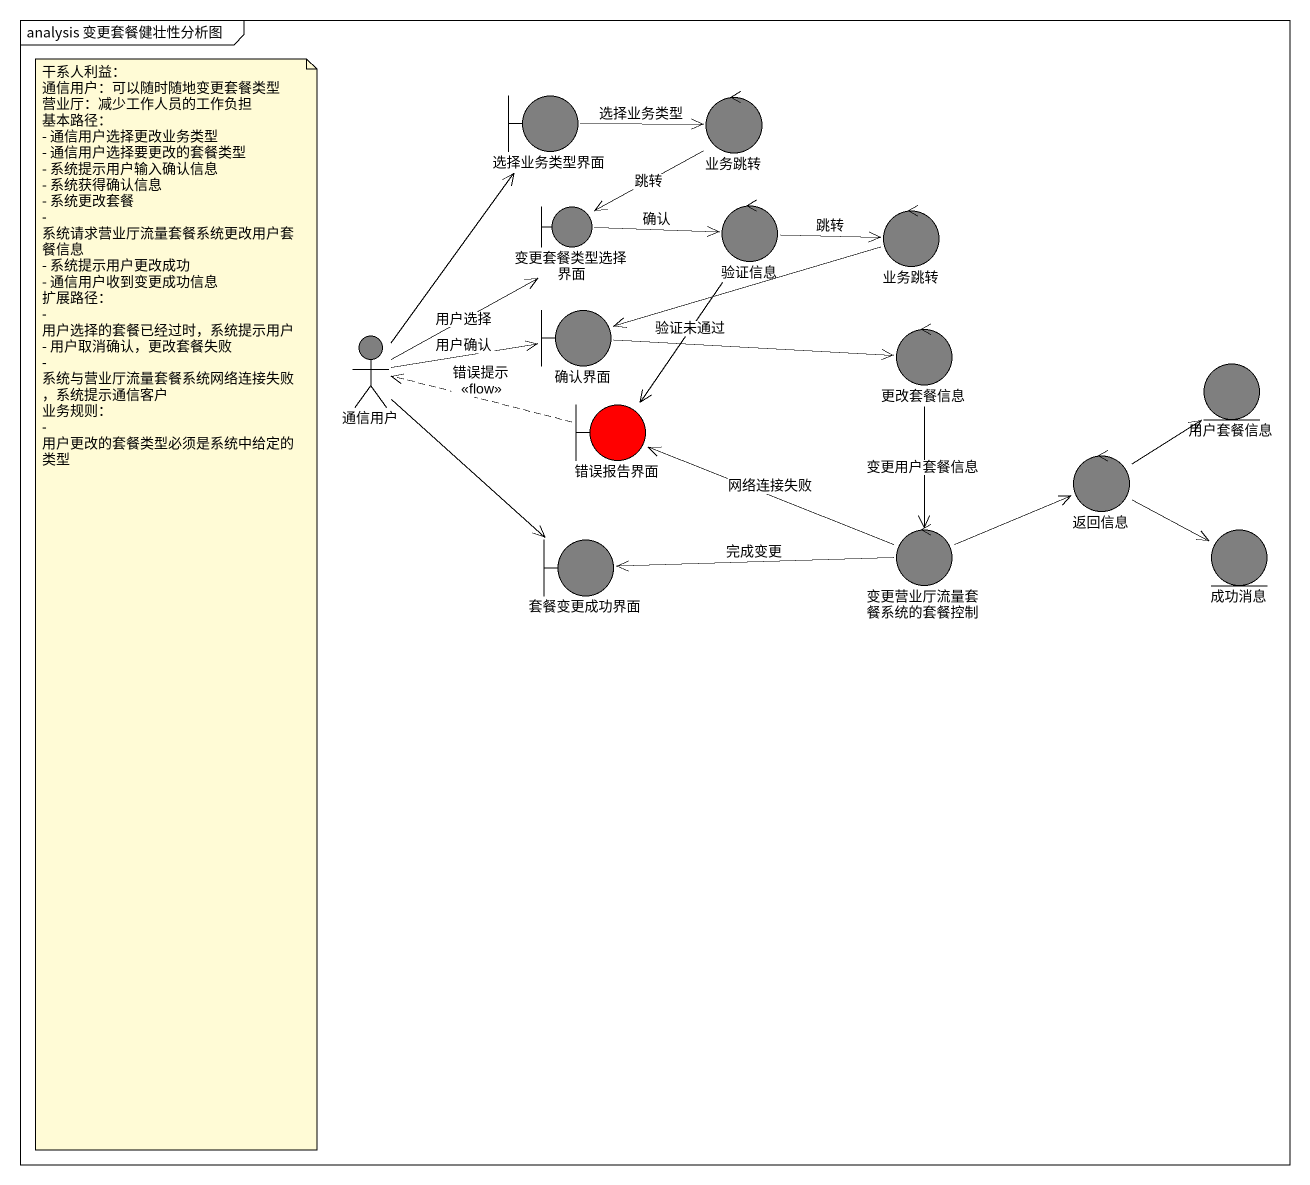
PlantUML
@startuml
mainframe analysis 变更套餐健壮性分析图
boundary 选择业务类型界面 #7F7F7F
control 业务跳转 #7F7F7F
boundary 变更套餐类型选择界面 #7F7F7F
control 验证信息 #7F7F7F
control "业务跳转" as 业务跳转_2 #7F7F7F
actor 通信用户 #7F7F7F
boundary 确认界面 #7F7F7F
control 更改套餐信息 #7F7F7F
boundary 错误报告界面 #FF0000
entity 用户套餐信息 #7F7F7F
control 返回信息 #7F7F7F
boundary 套餐变更成功界面 #7F7F7F
control 变更营业厅流量套餐系统的套餐控制 #7F7F7F
entity 成功消息 #7F7F7F
选择业务类型界面 -right-> 业务跳转 : 选择业务类型
业务跳转 --> 变更套餐类型选择界面 : 跳转
变更套餐类型选择界面 -right-> 验证信息 : 确认
验证信息 -right-> 业务跳转_2 : 跳转
验证信息 --> 错误报告界面 : 验证未通过
业务跳转_2 -left-> 确认界面
通信用户 -up-> 选择业务类型界面
通信用户 -up-> 变更套餐类型选择界面 : 用户选择
通信用户 -right-> 确认界面 : 用户确认
通信用户 --> 套餐变更成功界面
确认界面 -right-> 更改套餐信息
更改套餐信息 --> 变更营业厅流量套餐系统的套餐控制 : 变更用户套餐信息
错误报告界面 .left.> 通信用户 : 错误提示\n<<flow>>
返回信息 -up-> 用户套餐信息
返回信息 -right-> 成功消息
变更营业厅流量套餐系统的套餐控制 -left-> 错误报告界面 : 网络连接失败
变更营业厅流量套餐系统的套餐控制 -right-> 返回信息
变更营业厅流量套餐系统的套餐控制 -left-> 套餐变更成功界面 : 完成变更
note as N1
  干系人利益：
  通信用户：可以随时随地变更套餐类型
  营业厅：减少工作人员的工作负担
  基本路径：
  - 通信用户选择更改业务类型
  - 通信用户选择要更改的套餐类型
  - 系统提示用户输入确认信息
  - 系统获得确认信息
  - 系统更改套餐
  - 系统请求营业厅流量套餐系统更改用户套餐信息
  - 系统提示用户更改成功
  - 通信用户收到变更成功信息
  扩展路径：
  - 用户选择的套餐已经过时，系统提示用户
  - 用户取消确认，更改套餐失败
  - 系统与营业厅流量套餐系统网络连接失败，系统提示通信客户
  业务规则：
  - 用户更改的套餐类型必须是系统中给定的类型
end note
@enduml
